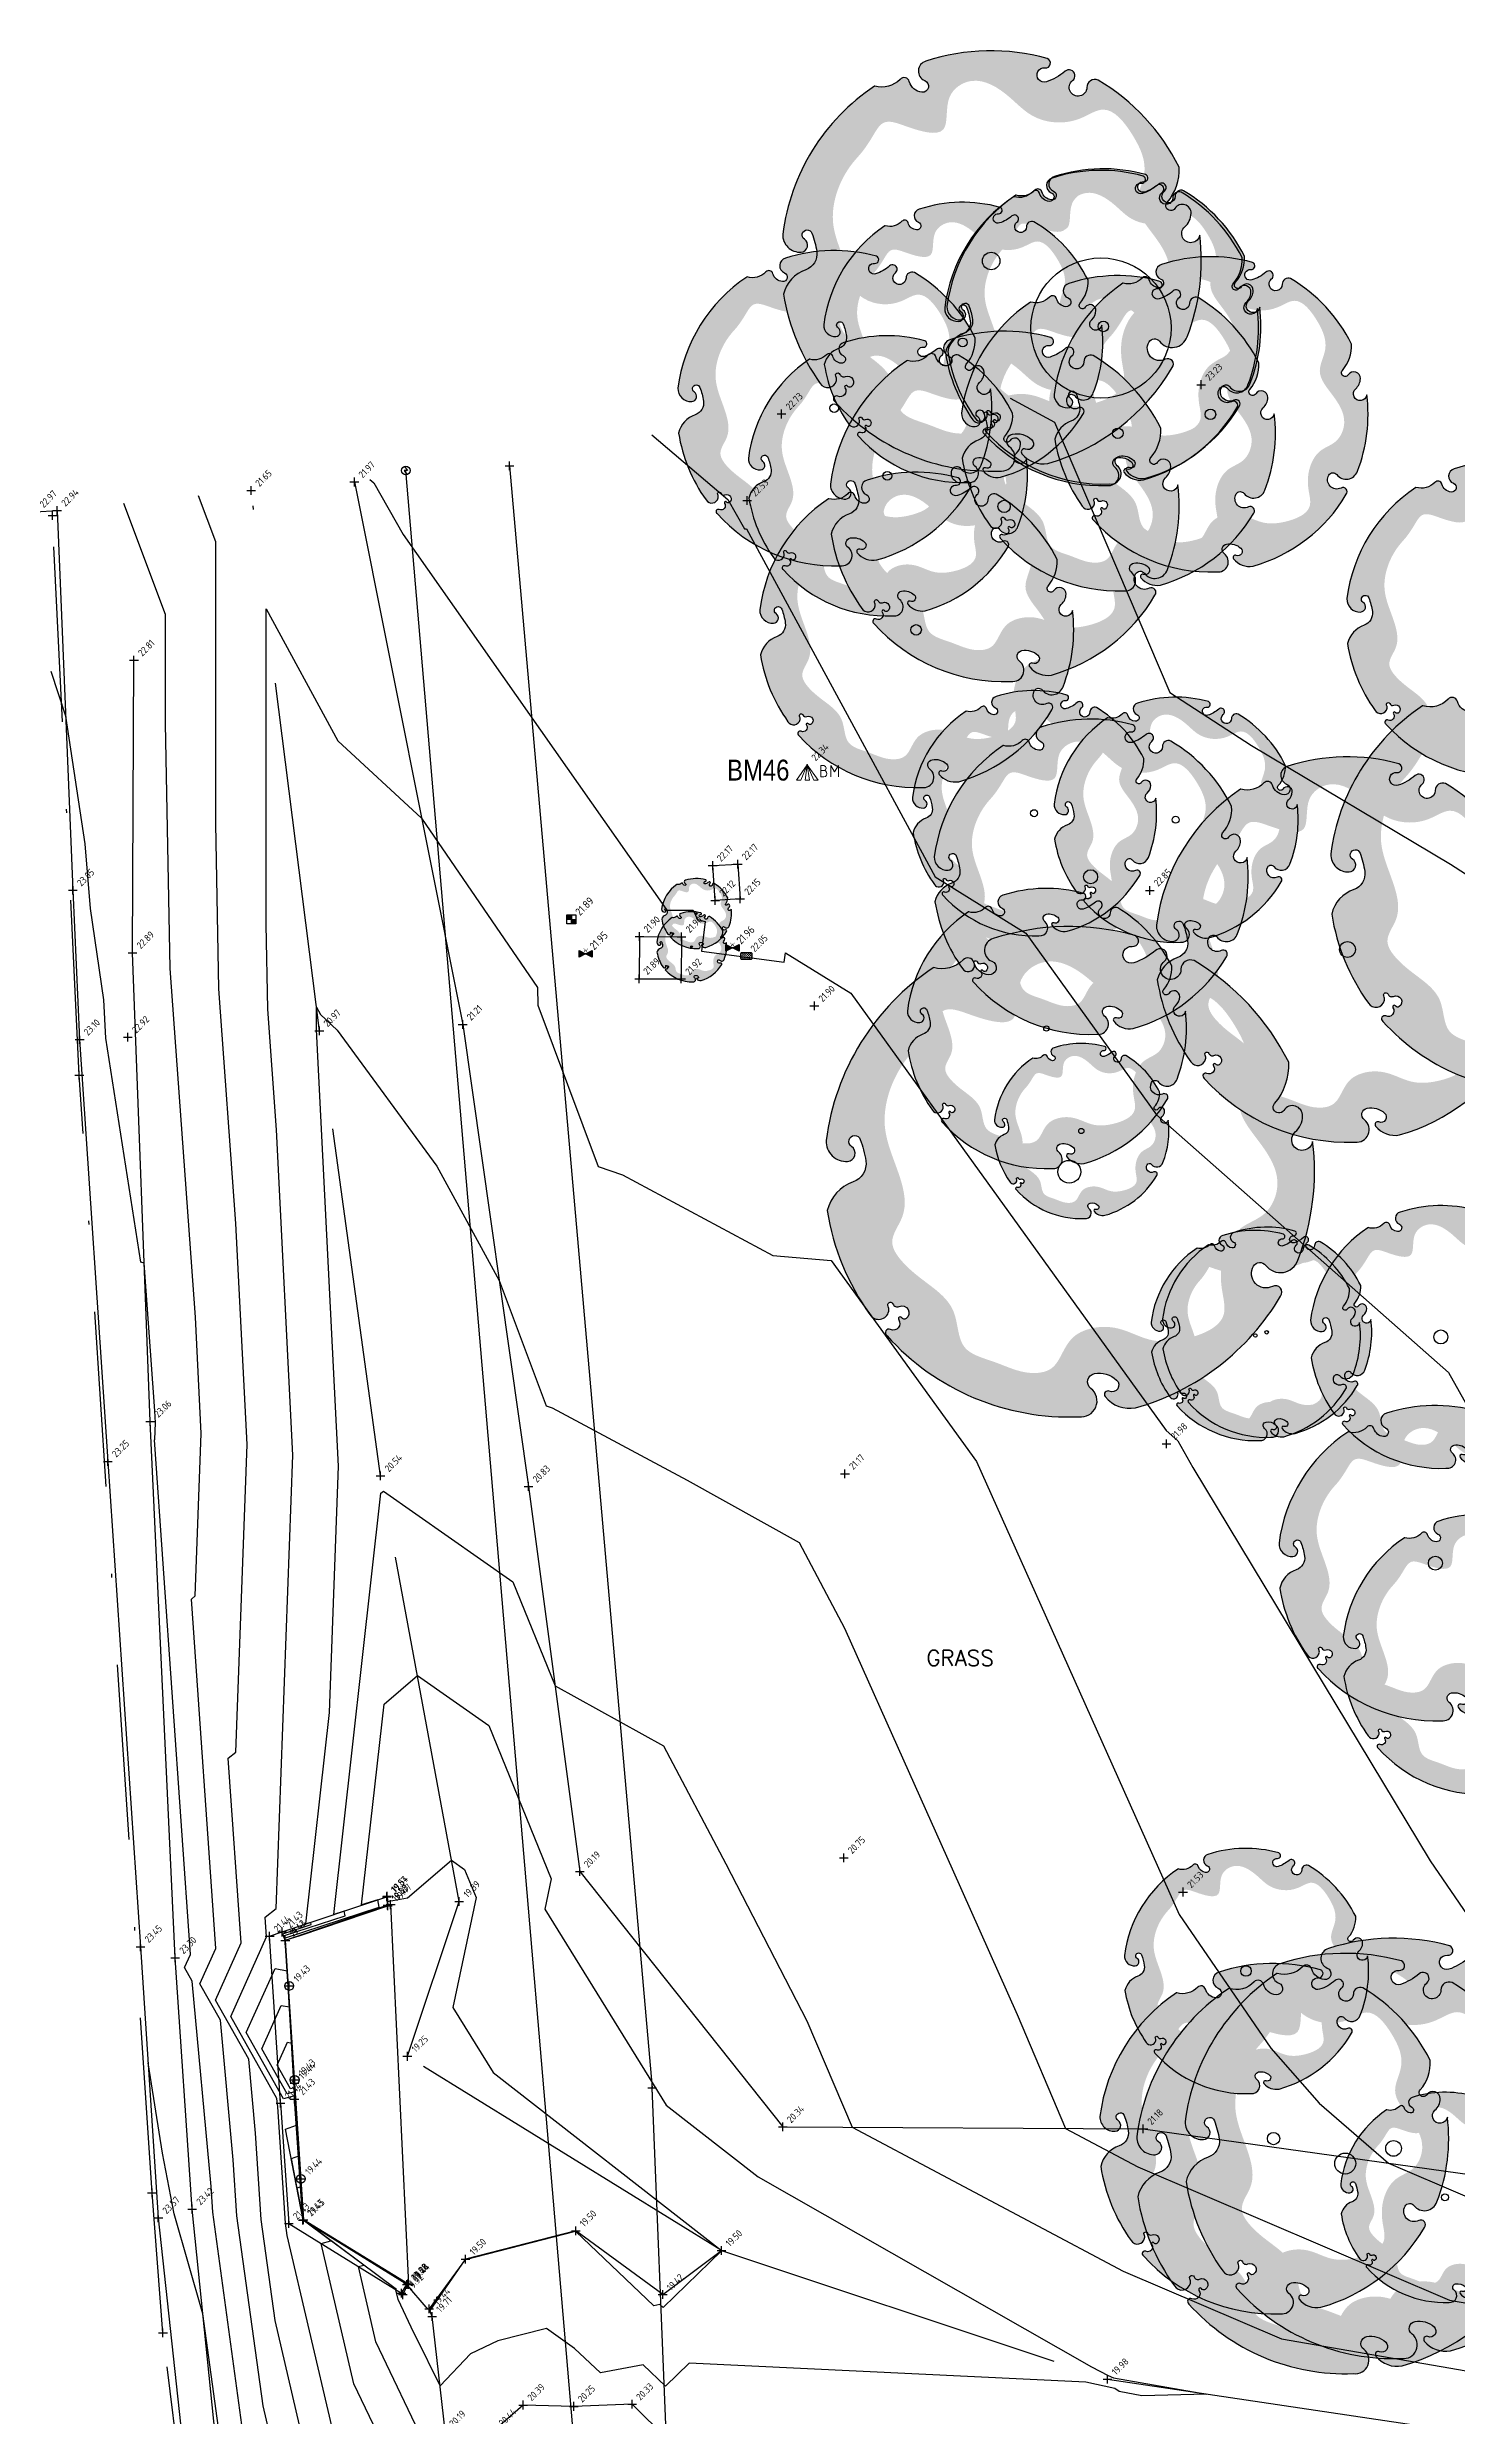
# Model space of a CAD drawing. Header units: metres. Extents: x 245957 to 247358, y 7418632 to 7419642.
# Drawn here: x 246059 to 246099.3, y 7419127.7 to 7419195.3 of the extents above; entities that cross this region are included whole.
import ezdxf
from ezdxf.enums import TextEntityAlignment as Align

# ---------------------------------------------------------------- set-up
doc = ezdxf.new("R2010")
doc.units = ezdxf.units.M
doc.header["$PDSIZE"] = 1
doc.linetypes.add('DASHDOT', pattern=[10, 5, -2.5, 0, -2.5])
doc.linetypes.add('PHANTOM', pattern=[2.5, 1.25, -0.25, 0.25, -0.25, 0.25, -0.25])
for name, color, linetype in [('-TEXT', 7, 'Continuous'), ('017_NAIL-L', 8, 'Continuous'), ('102_TOP_OF_BANK', 37, 'PHANTOM'), ('102_TOP_OF_BANK-L', 37, 'PHANTOM'), ('102_TOP_OF_BANK-S', 37, 'PHANTOM'), ('103_TOE_OF_BATTER', 37, 'DASHDOT'), ('103_TOE_OF_BATTER-L', 37, 'DASHDOT'), ('103_TOE_OF_BATTER-S', 37, 'DASHDOT'), ('104_EXISTING_SURFACE-L', 35, 'Continuous'), ('104_EXISTING_SURFACE-S', 35, 'Continuous'), ('110_GROUND_BREAKLINE', 35, 'Continuous'), ('110_GROUND_BREAKLINE-L', 35, 'Continuous'), ('110_GROUND_BREAKLINE-S', 35, 'Continuous'), ('201_SINGLE_TREE-H', 63, 'Continuous'), ('201_SINGLE_TREE-S', 96, 'Continuous'), ('307_WING_WALL', 84, 'Continuous'), ('307_WING_WALL-L', 84, 'Continuous'), ('307_WING_WALL-S', 84, 'Continuous'), ('321_INVERT_OF_PIPE', 84, 'Continuous'), ('321_INVERT_OF_PIPE-L', 84, 'Continuous'), ('321_INVERT_OF_PIPE-S', 84, 'Continuous'), ('410_PEDESTRIAN_PATH', 32, 'Continuous'), ('410_PEDESTRIAN_PATH-L', 32, 'Continuous'), ('410_PEDESTRIAN_PATH-S', 32, 'Continuous'), ('501_GUARD_RAIL-BARR', 89, 'DASHDOT'), ('501_GUARD_RAIL-BARR-S', 89, 'Continuous'), ('903_FENCE', 24, 'FENCELINE'), ('903_FENCE-S', 24, 'Continuous'), ('COORDS', 2, 'Continuous'), ('EX-BENCHMARK', 7, 'Continuous'), ('EX-BENCHMARK_(SLS)', 8, 'Continuous'), ('Surface_Contours_Major', 4, 'Continuous'), ('Surface_Contours_Minor', 253, 'Continuous')]:
    doc.layers.add(name, color=color, linetype=linetype)
for name, color, linetype, true_color in [('419_EDGE_OF_CONCRETE', 7, 'Continuous', 0xff4100), ('419_EDGE_OF_CONCRETE-L', 7, 'Continuous', 0xff4100), ('419_EDGE_OF_CONCRETE-S', 7, 'Continuous', 0xff4100), ('712_ELEC_POLE_ONLY', 7, 'Continuous', 0xffa500), ('712_ELEC_POLE_ONLY-S', 7, 'Continuous', 0xffa500), ('751_WATER_STOP_VALVE-L', 7, 'Continuous', 0x0041ff), ('751_WATER_STOP_VALVE-S', 7, 'Continuous', 0x0041ff), ('752_FIRE_PLUG', 7, 'Continuous', 0xb30000), ('753_FIRE_HYDRANT-L', 7, 'Continuous', 0xb30000), ('753_FIRE_HYDRANT-S', 7, 'Continuous', 0xb30000), ('759_IRRIGATION-L', 7, 'Continuous', 0x0041ff), ('759_IRRIGATION-S', 7, 'Continuous', 0x0041ff), ('762_UNCLASSIFIED_PIT', 7, 'Continuous', 0xff64ac), ('762_UNCLASSIFIED_PIT-L', 7, 'Continuous', 0xff64ac), ('762_UNCLASSIFIED_PIT-S', 7, 'Continuous', 0xff64ac)]:
    doc.layers.add(name, color=color, linetype=linetype, true_color=true_color)
doc.styles.add('BOLD', font='ARIALN.TTF')
doc.styles.add('ISO', font='iso.shx')
doc.styles.add('ISO2.5', font='isocp.shx', dxfattribs={"height": 2.5})
doc.styles.get("Standard").update_dxf_attribs({"font": 'SIMPLEX.shx'})
doc.linetypes.add('FENCELINE', pattern='A,0.5,-0.2,["/",Standard,S=0.1,R=0,X=0,Y=-0.05],-0.25', length=0.95)

# ---------------------------------------------------------------- blocks, each defined once
blk = doc.blocks.new('CROSS')
at = {"color": 0, "linetype": 'Continuous'}
for p, q in [((-0.5, 0), (0.5, 0)), ((0, -0.5), (0, 0.5))]:
    blk.add_line(p, q, dxfattribs=at)
blk = doc.blocks.new('321')
at = {"layer": '321_INVERT_OF_PIPE', "color": 0, "linetype": 'Continuous'}
for p, q in [((-0.5, 0), (0.5, 0)), ((0, -0.5), (0, 0.5))]:
    blk.add_line(p, q, dxfattribs=at)
blk.add_circle((0, 0), 0.5, dxfattribs=at)
blk = doc.blocks.new('201T')
at = {"layer": '201_SINGLE_TREE-S'}
blk.add_circle((0, 0), 0.5, dxfattribs=at)
blk = doc.blocks.new('201C')
at = {"layer": '201_SINGLE_TREE-H', "transparency": 33554534}
h = blk.add_hatch(color=256, dxfattribs=at)
h.paths.add_polyline_path([(-0.3717, -0.3344, 0.222926), (0.0196, -0.4996, 0.770799), (0.0439, -0.4417, -0.650302), (0.0511, -0.4116, -0.234737), (0.0964, -0.4247, -0.847312), (0.0816, -0.4475, 0.78443), (0.0732, -0.4583, 0.276934), (0.1352, -0.4813, 0.193599), (0.4309, -0.2536, 0.800435), (0.4144, -0.2337, -0.75216), (0.3757, -0.1925, -0.528914), (0.4006, -0.1909, 0.594112), (0.4663, -0.1804, 0.123805), (0.4962, 0.0616, -1.41759), (0.4607, 0.0811, 0.206906), (0.4758, 0.1133, 0.759729), (0.4374, 0.1252, -1.073307), (0.4187, 0.1392, 0.194379), (0.4474, 0.2231, 0.144612), (0.2544, 0.4304, 0.53339), (0.2277, 0.4128, -1.592592), (0.1939, 0.4293, 1.030038), (0.1758, 0.4513, -0.10361), (0.1314, 0.4262, -1.238487), (0.1282, 0.4593, 0.884725), (0.1336, 0.4818, 0.147549), (-0.1551, 0.4753, 0.71725), (-0.1579, 0.4291, -0.864032), (-0.1646, 0.4015, -0.310704), (-0.1946, 0.4266, 0.58143), (-0.2167, 0.4321, -0.281558), (-0.2766, 0.4162), (-0.2775, 0.4159, 0.217121), (-0.4959, 0.0634), (-0.4959, 0.0634, 0.440011), (-0.4522, 0.021, 0.723973), (-0.4442, 0.0516, -1.384648), (-0.4262, 0.0659, -0.051107), (-0.4149, 0.0223, -0.361502), (-0.441, -0.0208, 0.256822), (-0.4937, -0.0791, 0.116166), (-0.4065, -0.2911, 0.67803), (-0.3682, -0.2843, 0.170035), (-0.3696, -0.274, -1.054701), (-0.3596, -0.2696, 0.431903), (-0.3468, -0.2749, -0.910728), (-0.3329, -0.2993, -0.42046), (-0.3418, -0.2976, 1.007885), (-0.3479, -0.3018, -0.766634), (-0.3646, -0.3216, 0.938602), (-0.3717, -0.3344)])
edge = h.paths.add_edge_path(flags=16)
edge.add_spline(control_points=[(-0.3177, 0.2468), (-0.303, 0.2628), (-0.2856, 0.2893), (-0.256, 0.3411), (-0.1928, 0.3155), (-0.0921, 0.286), (-0.1162, 0.3941), (-0.0359, 0.4462), (0.0392, 0.3985), (0.1028, 0.3299), (0.1957, 0.3214), (0.2784, 0.3804), (0.3442, 0.2961), (0.3785, 0.2147), (0.3303, 0.1307), (0.3915, 0.0592), (0.4378, -0.0139), (0.4055, -0.0919), (0.3459, -0.1091), (0.3102, -0.1666), (0.3057, -0.2282), (0.3286, -0.3091), (0.2408, -0.3447), (0.1647, -0.3496), (0.103, -0.3142), (0.0463, -0.3153), (0.0047, -0.3356), (-0.0139, -0.3682), (-0.0327, -0.4069), (-0.0927, -0.4151), (-0.1463, -0.3868), (-0.23, -0.3665), (-0.2245, -0.2773), (-0.2864, -0.2294), (-0.3344, -0.1941), (-0.3737, -0.1409), (-0.3276, -0.0866), (-0.344, -0.0009), (-0.3866, 0.0828), (-0.3665, 0.1796), (-0.3359, 0.2271), (-0.3177, 0.2468)], knot_values=[0, 0, 0, 0, 0.064972, 0.101243, 0.15652, 0.245586, 0.324463, 0.387907, 0.486094, 0.554514, 0.671826, 0.728629, 0.823661, 0.919885, 0.989953, 1.075257, 1.171704, 1.23593, 1.293575, 1.346478, 1.426142, 1.479146, 1.570817, 1.644481, 1.712561, 1.774901, 1.807, 1.846291, 1.885582, 1.928182, 2.007036, 2.074591, 2.151638, 2.226455, 2.293426, 2.340744, 2.397548, 2.47317, 2.587294, 2.673595, 2.754259, 2.754259, 2.754259, 2.754259], degree=3, periodic=0)
at = {"layer": '201_SINGLE_TREE-S'}
blk.add_lwpolyline([(-0.3717, -0.3344, 0.222926), (0.0196, -0.4996, 0.770799), (0.0439, -0.4417, -0.650302), (0.0511, -0.4116, -0.234737), (0.0964, -0.4247, -0.847312), (0.0816, -0.4475, 0.78443), (0.0732, -0.4583, 0.276934), (0.1352, -0.4813, 0.193599), (0.4309, -0.2536, 0.800435), (0.4144, -0.2337, -0.75216), (0.3757, -0.1925, -0.528914), (0.4006, -0.1909, 0.594112), (0.4663, -0.1804, 0.123805), (0.4962, 0.0616, -1.41759), (0.4607, 0.0811, 0.206906), (0.4758, 0.1133, 0.759729), (0.4374, 0.1252, -1.073307), (0.4187, 0.1392, 0.194379), (0.4474, 0.2231, 0.144612), (0.2544, 0.4304, 0.53339), (0.2277, 0.4128, -1.592592), (0.1939, 0.4293, 1.030038), (0.1758, 0.4513, -0.10361), (0.1314, 0.4262, -1.238487), (0.1282, 0.4593, 0.884725), (0.1336, 0.4818, 0.147549), (-0.1551, 0.4753, 0.71725), (-0.1579, 0.4291, -0.864032), (-0.1646, 0.4015, -0.310704), (-0.1946, 0.4266, 0.58143), (-0.2167, 0.4321, -0.281558), (-0.2766, 0.4162), (-0.2775, 0.4159, 0.217121), (-0.4959, 0.0634), (-0.4959, 0.0634, 0.440011), (-0.4522, 0.021, 0.723973), (-0.4442, 0.0516, -1.384648), (-0.4262, 0.0659, -0.051107), (-0.4149, 0.0223, -0.361502), (-0.441, -0.0208, 0.256822), (-0.4937, -0.0791, 0.116166), (-0.4065, -0.2911, 0.67803), (-0.3682, -0.2843, 0.170035), (-0.3696, -0.274, -1.054701), (-0.3596, -0.2696, 0.431903), (-0.3468, -0.2749, -0.910728), (-0.3329, -0.2993, -0.42046), (-0.3418, -0.2976, 1.007885), (-0.3479, -0.3018, -0.766634), (-0.3646, -0.3216, 0.938602), (-0.3717, -0.3344)], format="xyb", dxfattribs=at)
blk = doc.blocks.new('759')
h = blk.add_hatch()
h.set_pattern_fill('SAND', color=0, scale=0.06, style=0)
h.set_pattern_definition([(45, (-190768.8394, -3510126.74395), (-0.24246691527, 0.24246691527), [-0.1143, 0.1143, -0.1143]), (45, (-190768.5971, -3510126.74395), (-0.24246691527, 0.24246691527), [-0.1143, 0.1143, -0.1143]), (135, (-190768.8394, -3510126.74395), (-0.24246691527, -0.24246691527), [0.05715, -0.2286, 0.05715]), (135, (-190768.5971, -3510126.74395), (-0.24246691527, -0.24246691527), [0.05715, -0.2286, 0.05715])])
h.paths.add_polyline_path([(-0.5, -0.4), (0.5, -0.4, 0.414214), (0.62, -0.29), (0.62, 0.29, 0.414214), (0.5, 0.4), (-0.5, 0.4, 0.414214), (-0.62, 0.29), (-0.62, -0.29, 0.414214)])
at = {"color": 0}
blk.add_lwpolyline([(0.5, -0.4), (-0.5, -0.4, -0.414214), (-0.62, -0.29), (-0.62, 0.29, -0.414214), (-0.5, 0.4), (0.5, 0.4, -0.414214), (0.62, 0.29), (0.62, -0.29, -0.414214)], format="xyb", close=True, dxfattribs=at)
blk = doc.blocks.new('751')
at = {"transparency": 33554559}
h = blk.add_hatch(color=0, dxfattribs=at)
h.paths.add_polyline_path([(0, 0), (0.75, -0.38), (0.75, 0.38)])
h.paths.add_polyline_path([(-0.75, -0.38), (0, 0), (-0.75, 0.38)])
at = {"color": 0}
for p, q in [((-0.75, 0.38), (0, 0)), ((-0.75, -0.38), (-0.75, 0.38)), ((0, 0), (-0.75, -0.38)), ((0, 0), (0.75, 0.38)), ((0.75, -0.38), (0, 0)), ((0.75, 0.38), (0.75, -0.38))]:
    blk.add_line(p, q, dxfattribs=at)
at = {"color": 0, "style": 'ISO'}
blk.add_text('W', height=0.4, dxfattribs=at).set_placement((0, 0.4), align=Align.MIDDLE_CENTER)
blk = doc.blocks.new('753')
at = {"layer": '752_FIRE_PLUG', "color": 0}
for points in [[(-0.5, 0.5), (0, 0.5), (0, 0), (-0.5, 0)], [(-0.45, 0.45), (-0.05, 0.45), (-0.05, 0.05), (-0.45, 0.05)], [(-0.4, 0.4), (-0.1, 0.4), (-0.1, 0.1), (-0.4, 0.1)], [(-0.35, 0.35), (-0.15, 0.35), (-0.15, 0.15), (-0.35, 0.15)], [(-0.3, 0.3), (-0.2, 0.3), (-0.2, 0.2), (-0.3, 0.2)], [(0, 0), (0.5, 0), (0.5, -0.5), (0, -0.5)], [(0.05, -0.05), (0.45, -0.05), (0.45, -0.45), (0.05, -0.45)], [(0.1, -0.1), (0.4, -0.1), (0.4, -0.4), (0.1, -0.4)], [(0.15, -0.15), (0.35, -0.15), (0.35, -0.35), (0.15, -0.35)], [(0.2, -0.2), (0.3, -0.2), (0.3, -0.3), (0.2, -0.3)]]:
    blk.add_lwpolyline(points, close=True, dxfattribs=at)
for points in [[(0, -0.5), (-0.5, -0.5), (-0.5, 0)], [(0, 0.5), (0.5, 0.5), (0.5, 0)]]:
    blk.add_lwpolyline(points, dxfattribs=at)
blk = doc.blocks.new('712')
at = {"layer": '712_ELEC_POLE_ONLY-S', "color": 0}
for p, q in [((0.18, 0.01), (-0.19, 0.01)), ((-0.19, 0.01), (0.15, -0.47)), ((-0.15, 0.48), (0.18, 0.01))]:
    blk.add_line(p, q, dxfattribs=at)
blk.add_circle((0, 0.01), 0.5, dxfattribs=at)
blk = doc.blocks.new('G')
at = {"layer": '-TEXT'}
blk.add_text('GRASS', height=0.45, dxfattribs=at).set_placement((0.021, -0.235), align=Align.CENTER)
blk = doc.blocks.new('BM')
at = {"color": 0, "linetype": 'Continuous', "lineweight": 13}
for p, q in [((0, 0), (-0.31, -0.437)), ((-0.186, -0.437), (0, 0)), ((0, 0), (-0.062, -0.437)), ((0, 0), (0.186, -0.437)), ((0.31, -0.437), (0, 0)), ((0, 0), (0.062, -0.437)), ((-0.31, -0.437), (-0.186, -0.437)), ((-0.062, -0.437), (0.062, -0.437)), ((0.186, -0.437), (0.31, -0.437)), ((0.472, -0.017), (0.383, -0.017)), ((0.383, -0.017), (0.383, -0.339)), ((0.472, -0.161), (0.383, -0.161)), ((0.383, -0.161), (0.389, -0.161)), ((0.383, -0.339), (0.472, -0.339)), ((0.383, -0.339), (0.389, -0.339)), ((0.522, -0.039), (0.472, -0.017)), ((0.472, -0.161), (0.522, -0.139)), ((0.516, -0.172), (0.472, -0.161)), ((0.472, -0.339), (0.516, -0.327)), ((0.549, -0.206), (0.516, -0.172)), ((0.516, -0.327), (0.549, -0.294)), ((0.544, -0.089), (0.522, -0.039)), ((0.522, -0.139), (0.544, -0.089)), ((0.56, -0.25), (0.549, -0.206)), ((0.549, -0.294), (0.56, -0.25)), ((0.671, -0.339), (0.671, -0.017)), ((0.671, -0.017), (0.776, -0.194)), ((0.776, -0.194), (0.887, -0.017)), ((0.887, -0.017), (0.887, -0.339))]:
    blk.add_line(p, q, dxfattribs=at)

msp = doc.modelspace()

# ---------------------------------------------------------------- linework, layer by layer
at = {"layer": '102_TOP_OF_BANK', "ltscale": 20}
for p, q in [((246067.756, 7419182.915), (246070.849, 7419167.43)), ((246061.423, 7419169.477), (246061.464, 7419177.826)), ((246061.925, 7419156.098), (246061.423, 7419169.477)), ((246070.849, 7419167.43), (246072.73, 7419154.24)), ((246062.642, 7419140.788), (246061.925, 7419156.098)), ((246072.73, 7419154.24), (246074.192, 7419143.253)), ((246074.192, 7419143.253), (246079.989, 7419135.964)), ((246063.126, 7419133.62), (246062.642, 7419140.788)), ((246079.989, 7419135.964), (246090.281, 7419135.91)), ((246090.281, 7419135.91), (246108.882, 7419133.303)), ((246064.31, 7419122.085), (246063.126, 7419133.62)), ((246072.579, 7419128.025), (246071.762, 7419127.308)), ((246074.022, 7419127.987), (246072.579, 7419128.025)), ((246075.685, 7419128.047), (246074.022, 7419127.987)), ((246076.692, 7419127.055), (246075.685, 7419128.047))]:
    msp.add_line(p, q, dxfattribs=at)
at = {"layer": '103_TOE_OF_BATTER', "ltscale": 2}
for p, q in [((246066.757, 7419167.251), (246064.809, 7419182.671)), ((246068.504, 7419154.546), (246066.757, 7419167.251)), ((246070.751, 7419142.395), (246068.504, 7419154.546)), ((246069.269, 7419137.979), (246070.751, 7419142.395)), ((246078.239, 7419132.433), (246069.269, 7419137.979)), ((246074.076, 7419132.996), (246070.928, 7419132.19)), ((246076.559, 7419131.177), (246074.076, 7419132.996)), ((246070.928, 7419132.19), (246069.892, 7419130.77)), ((246076.559, 7419131.177), (246078.239, 7419132.433)), ((246078.239, 7419132.433), (246089.262, 7419128.763)), ((246069.978, 7419130.555), (246069.892, 7419130.77)), ((246070.346, 7419127.29), (246069.978, 7419130.555)), ((246089.262, 7419128.763), (246115.328, 7419124.875)), ((246101.044, 7419123.015), (246089.262, 7419128.763))]:
    msp.add_line(p, q, dxfattribs=at)
at = {"layer": '110_GROUND_BREAKLINE'}
for p, q in [((246068.712, 7419142.277), (246065.785, 7419141.283)), ((246068.69, 7419142.548), (246068.712, 7419142.277)), ((246065.785, 7419141.283), (246066.044, 7419137.209)), ((246066.044, 7419137.209), (246066.307, 7419133.308)), ((246069.284, 7419131.481), (246066.307, 7419133.308)), ((246069.284, 7419131.481), (246069.138, 7419131.176))]:
    msp.add_line(p, q, dxfattribs=at)
at = {"layer": '307_WING_WALL'}
for p, q in [((246065.695, 7419141.528), (246068.681, 7419142.529)), ((246068.699, 7419142.294), (246065.778, 7419141.285)), ((246068.681, 7419142.529), (246068.699, 7419142.294)), ((246065.337, 7419141.408), (246065.695, 7419141.528)), ((246065.337, 7419141.408), (246065.695, 7419141.528)), ((246065.648, 7419136.638), (246065.337, 7419141.408)), ((246065.778, 7419141.285), (246066.048, 7419136.758)), ((246065.648, 7419136.638), (246065.886, 7419133.205)), ((246066.288, 7419133.301), (246066.048, 7419136.758)), ((246065.886, 7419133.205), (246069.099, 7419131.215)), ((246069.255, 7419131.466), (246066.288, 7419133.301)), ((246069.099, 7419131.215), (246069.255, 7419131.466))]:
    msp.add_line(p, q, dxfattribs=at)
at = {"layer": '410_PEDESTRIAN_PATH'}
for p, q in [((246058.65, 7419182.068), (246059.271, 7419182.103)), ((246059.271, 7419182.103), (246059.721, 7419171.263)), ((246059.721, 7419171.263), (246059.913, 7419167.002)), ((246059.913, 7419167.002), (246060.718, 7419154.961)), ((246060.718, 7419154.961), (246061.647, 7419141.108)), ((246061.647, 7419141.108), (246062.159, 7419133.367)), ((246062.159, 7419133.367), (246063.371, 7419122.104))]:
    msp.add_line(p, q, dxfattribs=at)
at = {"layer": '419_EDGE_OF_CONCRETE'}
msp.add_line((246068.792, 7419142.308), (246069.305, 7419131.464), dxfattribs=at)
at = {"layer": '501_GUARD_RAIL-BARR'}
for p, q in [((246059.903, 7419165.981), (246059.137, 7419181.959)), ((246061.979, 7419134.084), (246059.903, 7419165.981)), ((246062.292, 7419130.088), (246061.979, 7419134.084)), ((246063.028, 7419124.154), (246062.292, 7419130.088))]:
    msp.add_line(p, q, dxfattribs=at)
at = {"layer": '712_ELEC_POLE_ONLY'}
msp.add_line((246076.026, 7419103.561), (246069.225, 7419183.239), dxfattribs=at)
at = {"layer": '762_UNCLASSIFIED_PIT'}
for p, q in [((246077.987, 7419171.965), (246078.701, 7419172.009)), ((246078.057, 7419170.971), (246077.987, 7419171.965)), ((246078.701, 7419172.009), (246078.771, 7419171.014)), ((246078.771, 7419171.014), (246078.057, 7419170.971)), ((246075.897, 7419169.94), (246075.887, 7419168.736)), ((246075.897, 7419169.94), (246077.096, 7419169.934)), ((246077.096, 7419169.934), (246077.086, 7419168.731)), ((246075.887, 7419168.736), (246077.086, 7419168.731))]:
    msp.add_line(p, q, dxfattribs=at)
at = {"layer": '903_FENCE', "ltscale": 20}
for p in [(246072.185, 7419183.373), (246076.669, 7419126.997)]:
    msp.add_line(p, (246076.261, 7419137.076), dxfattribs=at)
at = {"layer": 'COORDS', "color": 7, "linetype": 'Continuous'}
msp.add_point((246080.687, 7419174.838), dxfattribs=at)
at = {"layer": 'Surface_Contours_Major'}
for points, elevation in [([(246086.478, 7419185.311), (246087.749, 7419184.624), (246091.042, 7419176.91), (246093.373, 7419175.397), (246099.055, 7419172.004), (246103.558, 7419169.102), (246108.411, 7419165.543), (246111.824, 7419162.845), (246113.244, 7419162.814), (246126.604, 7419163.187), (246128.023, 7419163.529), (246135.933, 7419161.463), (246138.948, 7419160.677), (246140.054, 7419160.954), (246143.488, 7419160.346), (246148.202, 7419159.737)], 23), ([(246066.48, 7419126.22), (246065.494, 7419130.435), (246065.098, 7419133.323), (246064.934, 7419135.781), (246064.739, 7419137.893), (246063.788, 7419139.582), (246064.525, 7419141.221), (246064.156, 7419146.491), (246064.368, 7419146.657), (246064.691, 7419155.445), (246064.374, 7419161.749), (246063.891, 7419168.446), (246063.802, 7419173.155), (246063.801, 7419181.209), (246063.307, 7419182.516)], 22), ([(246068.199, 7419182.985), (246068.312, 7419182.889), (246069.154, 7419181.419), (246076.675, 7419170.693), (246077.428, 7419170.689), (246077.551, 7419170.423), (246077.774, 7419170.371), (246077.668, 7419169.519), (246080.027, 7419169.205), (246080.07, 7419169.479), (246081.932, 7419168.32), (246090.933, 7419155.837), (246091.265, 7419155.545), (246091.693, 7419154.782), (246098.472, 7419143.555), (246099.653, 7419141.832)], 22), ([(246064.805, 7419125.576), (246063.713, 7419133.531), (246063.664, 7419134.262), (246063.123, 7419140.123), (246062.905, 7419140.511), (246063.074, 7419140.887), (246062.047, 7419155.572), (246062.059, 7419155.581), (246062.077, 7419156.062), (246062.059, 7419156.407), (246061.756, 7419160.617), (246061.662, 7419160.648), (246060.658, 7419167.036), (246060.606, 7419168.136), (246060.218, 7419170.741), (246060.072, 7419172.585), (246059.515, 7419176.23), (246059.102, 7419177.504)], 23), ([(246068.956, 7419126.09), (246067.742, 7419128.627), (246066.805, 7419132.636), (246067.087, 7419132.708), (246066.292, 7419133.302), (246065.794, 7419135.904), (246066.105, 7419136.014), (246066.048, 7419136.854), (246065.736, 7419136.762), (246064.671, 7419138.654), (246065.493, 7419140.482), (246065.835, 7419140.423), (246065.78, 7419141.284), (246065.714, 7419141.475), (246066.52, 7419141.738), (246066.509, 7419141.8), (246066.372, 7419141.758), (246067.046, 7419147.788), (246067.305, 7419154.828), (246066.689, 7419167.091), (246066.675, 7419167.285), (246066.672, 7419167.421), (246066.672, 7419167.928), (246066.787, 7419167.716), (246067.267, 7419167.273), (246070.114, 7419163.389), (246071.891, 7419160.127), (246073.233, 7419156.547), (246073.407, 7419156.488), (246077.255, 7419154.423), (246080.459, 7419152.649), (246081.75, 7419150.198), (246083.606, 7419146.052), (246084.824, 7419143.334), (246086.68, 7419139.168), (246088.063, 7419135.921), (246090.127, 7419134.825), (246099.025, 7419131.022), (246112.4, 7419128.704)], 21)]:
    msp.add_lwpolyline(points, dxfattribs=dict(at, elevation=elevation))
at = {"layer": 'Surface_Contours_Major', "elevation": 20}
msp.add_lwpolyline([(246090.235, 7419128.288), (246089.593, 7419128.408), (246089.467, 7419128.499), (246088.639, 7419128.678), (246077.315, 7419129.219), (246076.644, 7419128.566), (246076, 7419129.172), (246074.781, 7419128.94), (246074.04, 7419129.643), (246073.238, 7419130.209), (246071.854, 7419129.854), (246071.074, 7419129.489), (246070.202, 7419128.574), (246069.508, 7419129.986), (246069.458, 7419130.085), (246069.005, 7419131.033), (246068.939, 7419131.314), (246068.959, 7419131.319), (246066.302, 7419133.306), (246066.126, 7419134.227), (246066.236, 7419134.266), (246066.046, 7419137.082), (246065.934, 7419137.049), (246065.554, 7419137.725), (246065.848, 7419138.379), (246065.97, 7419138.358), (246065.783, 7419141.283), (246065.76, 7419141.352), (246068.461, 7419142.232), (246068.425, 7419142.442), (246067.964, 7419142.3), (246068.605, 7419148.034), (246069.559, 7419148.844), (246071.591, 7419147.419), (246073.373, 7419143.048), (246073.19, 7419142.178), (246076.658, 7419136.589), (246079.285, 7419134.542), (246088.802, 7419129.12), (246089.277, 7419128.868), (246089.431, 7419128.802), (246092.095, 7419128.34)], close=True, dxfattribs=at)
at = {"layer": 'Surface_Contours_Minor'}
for points, elevation in [([(246076.245, 7419184.266), (246078.417, 7419182.412), (246078.896, 7419181.575), (246078.951, 7419181.579), (246084.335, 7419171.648), (246086.924, 7419170.037), (246090.66, 7419164.856), (246098.994, 7419157.499), (246103.086, 7419150.213)], 22.5), ([(246065.849, 7419125.017), (246065.15, 7419128.005), (246064.405, 7419133.427), (246064.299, 7419135.022), (246063.931, 7419139.008), (246063.347, 7419140.047), (246063.8, 7419141.054), (246063.102, 7419151.032), (246063.213, 7419151.119), (246063.384, 7419155.754), (246063.217, 7419159.078), (246062.499, 7419169.027), (246062.367, 7419176.022), (246062.367, 7419179.132), (246061.171, 7419182.297)], 22.5), ([(246067.111, 7419127.423), (246065.839, 7419132.865), (246065.79, 7419133.219), (246065.568, 7419136.541), (246065.547, 7419136.778), (246064.229, 7419139.118), (246065.25, 7419141.387), (246065.211, 7419141.951), (246065.522, 7419142.195), (246065.998, 7419155.137), (246065.531, 7419164.42), (246065.283, 7419167.866), (246065.237, 7419170.288), (246065.236, 7419179.298), (246067.286, 7419175.53), (246069.672, 7419173.324), (246072.982, 7419168.49), (246072.992, 7419167.985), (246074.72, 7419163.376), (246075.407, 7419163.141), (246079.701, 7419160.838), (246081.366, 7419160.696), (246085.518, 7419154.957), (246087.353, 7419150.857), (246091.004, 7419142.709), (246091.308, 7419142.028), (246093.924, 7419138.211), (246095.302, 7419136.638), (246097.277, 7419134.929), (246103.823, 7419132.132)], 21.5), ([(246069.81, 7419126.827), (246068.373, 7419129.83), (246067.872, 7419131.975), (246068.023, 7419132.014), (246066.297, 7419133.304), (246065.96, 7419135.066), (246066.17, 7419135.14), (246066.047, 7419136.968), (246065.835, 7419136.906), (246065.112, 7419138.19), (246065.67, 7419139.43), (246065.902, 7419139.39), (246065.782, 7419141.284), (246065.737, 7419141.413), (246067.491, 7419141.985), (246067.467, 7419142.121), (246067.168, 7419142.029), (246068.512, 7419154.05), (246068.585, 7419154.111), (246072.277, 7419151.523), (246073.487, 7419148.553), (246076.584, 7419146.838), (246078.358, 7419143.47), (246080.676, 7419138.993), (246081.97, 7419135.953), (246089.702, 7419131.846), (246094.228, 7419129.912), (246114.111, 7419126.466)], 20.5), ([(246064.461, 7419123.146), (246063.434, 7419130.625), (246062.612, 7419133.484), (246062.28, 7419135.218), (246061.867, 7419137.796)], 23.5)]:
    msp.add_lwpolyline(points, dxfattribs=dict(at, elevation=elevation))
at = {"layer": 'Surface_Contours_Minor', "elevation": 19.5}
msp.add_lwpolyline([(246078.238, 7419132.428), (246076.572, 7419130.805), (246076.48, 7419130.891), (246076.307, 7419130.859), (246074.076, 7419132.976), (246074.072, 7419132.979), (246070.934, 7419132.174), (246070.914, 7419132.165), (246069.911, 7419130.724), (246069.802, 7419130.818), (246069.285, 7419131.429), (246069.233, 7419131.374), (246069.274, 7419131.475), (246066.636, 7419133.103), (246066.592, 7419133.094), (246066.307, 7419133.308), (246066.292, 7419133.389), (246066.301, 7419133.392), (246066.045, 7419137.196), (246066.034, 7419137.193), (246065.995, 7419137.261), (246066.025, 7419137.327), (246066.037, 7419137.325), (246065.785, 7419141.282), (246065.783, 7419141.29), (246066.212, 7419141.43), (246068.711, 7419142.278), (246068.71, 7419142.296), (246068.703, 7419142.387), (246068.748, 7419142.411), (246069.271, 7419142.504), (246070.533, 7419143.576), (246070.905, 7419143.315), (246071.232, 7419142.514), (246070.571, 7419139.373), (246071.722, 7419137.518), (246078.241, 7419132.436), (246078.258, 7419132.427)], close=True, dxfattribs=at)

# ---------------------------------------------------------------- block references
at = {"layer": '-TEXT'}
msp.add_blockref('G', (246085.029, 7419149.357), dxfattribs=at)
at = {"layer": '102_TOP_OF_BANK-S', "xscale": 0.25, "yscale": 0.25, "zscale": 0.25}
for p in [(246067.756, 7419182.915), (246061.464, 7419177.826), (246061.423, 7419169.477), (246061.29, 7419167.066), (246070.849, 7419167.43), (246061.925, 7419156.098), (246072.73, 7419154.24), (246074.192, 7419143.253), (246062.642, 7419140.788), (246079.989, 7419135.964), (246090.281, 7419135.91), (246063.126, 7419133.62), (246072.579, 7419128.025), (246074.022, 7419127.987), (246075.685, 7419128.047)]:
    msp.add_blockref('CROSS', p, dxfattribs=at)
at = {"layer": '103_TOE_OF_BATTER-S', "xscale": 0.25, "yscale": 0.25, "zscale": 0.25}
for p in [(246064.809, 7419182.671), (246066.757, 7419167.251), (246068.504, 7419154.546), (246070.751, 7419142.395), (246069.269, 7419137.979), (246074.076, 7419132.996), (246078.239, 7419132.433), (246070.928, 7419132.19), (246076.559, 7419131.177), (246069.892, 7419130.77), (246069.978, 7419130.555), (246089.262, 7419128.763)]:
    msp.add_blockref('CROSS', p, dxfattribs=at)
at = {"layer": '104_EXISTING_SURFACE-S', "xscale": 0.25, "yscale": 0.25, "zscale": 0.25}
for p in [(246091.935, 7419185.692), (246079.954, 7419184.857), (246078.972, 7419182.386), (246090.466, 7419171.257), (246080.89, 7419167.962), (246090.944, 7419155.464), (246081.764, 7419154.607), (246081.729, 7419143.647), (246091.415, 7419142.668)]:
    msp.add_blockref('CROSS', p, dxfattribs=at)
at = {"layer": '110_GROUND_BREAKLINE-S', "xscale": 0.25, "yscale": 0.25, "zscale": 0.25}
for p in [(246068.69, 7419142.548), (246068.712, 7419142.277), (246065.785, 7419141.283), (246066.044, 7419137.209), (246066.307, 7419133.308), (246069.138, 7419131.176), (246069.284, 7419131.481)]:
    msp.add_blockref('CROSS', p, dxfattribs=at)
at = {"layer": '201_SINGLE_TREE-S'}
for name, p, xscale, yscale, zscale in [('201C', (246085.936, 7419189.223), 12, 12, 12), ('201C', (246089.073, 7419187.311), 9, 9, 9), ('201C', (246089.139, 7419187.355), 9, 9, 9), ('201C', (246085.123, 7419186.899), 8, 8, 8), ('201C', (246081.457, 7419185.022), 9, 9, 9), ('201T', (246085.936, 7419189.223), 0.5, 0.5, 0.5), ('201T', (246089.073, 7419187.311), 4, 4, 4), ('201C', (246092.198, 7419184.846), 9, 9, 9), ('201C', (246089.554, 7419184.306), 9, 9, 9), ('201C', (246086.306, 7419182.219), 10, 10, 10), ('201T', (246089.139, 7419187.355), 0.3, 0.3, 0.3), ('201C', (246082.972, 7419183.091), 8, 8, 8), ('201T', (246085.123, 7419186.899), 0.25, 0.25, 0.25), ('201T', (246081.457, 7419185.022), 0.25, 0.25, 0.25), ('201T', (246092.198, 7419184.846), 0.3, 0.3, 0.3), ('201T', (246089.554, 7419184.306), 0.3, 0.3, 0.3), ('201C', (246083.794, 7419178.693), 9, 9, 9), ('201T', (246082.972, 7419183.091), 0.25, 0.25, 0.25), ('201C', (246100.555, 7419179.015), 9, 9, 9), ('201T', (246086.306, 7419182.219), 0.35, 0.35, 0.35), ('201T', (246083.794, 7419178.693), 0.3, 0.3, 0.3), ('201C', (246101.584, 7419171.532), 12, 12, 12), ('201C', (246087.162, 7419173.462), 7, 7, 7), ('201C', (246091.204, 7419173.274), 7, 7, 7), ('201C', (246088.777, 7419171.647), 9, 9, 9), ('201C', (246096.11, 7419169.571), 11, 11, 11), ('201T', (246087.162, 7419173.462), 0.2, 0.2, 0.2), ('201T', (246091.204, 7419173.274), 0.2, 0.2, 0.2), ('201T', (246088.777, 7419171.647), 0.4, 0.4, 0.4), ('201C', (246077.521, 7419170.595), 2, 2, 2), ('201C', (246087.514, 7419167.316), 8, 8, 8), ('201C', (246077.384, 7419169.65), 2, 2, 2), ('201T', (246077.521, 7419170.595), 0.05, 0.05, 0.05), ('201T', (246077.384, 7419169.65), 0.05, 0.05, 0.05), ('201C', (246088.168, 7419163.227), 14, 14, 14), ('201T', (246096.11, 7419169.571), 0.45, 0.45, 0.45), ('201T', (246087.514, 7419167.316), 0.15, 0.15, 0.15), ('201C', (246088.511, 7419164.39), 5, 5, 5), ('201T', (246088.511, 7419164.39), 0.15, 0.15, 0.15), ('201T', (246088.168, 7419163.227), 0.65, 0.65, 0.65), ('201C', (246098.776, 7419158.511), 7.5, 7.5, 7.5), ('201C', (246093.48, 7419158.553), 6, 6, 6), ('201C', (246093.804, 7419158.645), 6, 6, 6), ('201T', (246093.48, 7419158.553), 0.1, 0.1, 0.1), ('201T', (246093.804, 7419158.645), 0.1, 0.1, 0.1), ('201T', (246098.776, 7419158.511), 0.4, 0.4, 0.4), ('201C', (246098.619, 7419152.054), 9, 9, 9), ('201C', (246099.956, 7419149.453), 8, 8, 8), ('201T', (246098.619, 7419152.054), 0.4, 0.4, 0.4), ('201C', (246093.213, 7419140.413), 7, 7, 7), ('201C', (246097.426, 7419135.35), 12, 12, 12), ('201C', (246094.001, 7419135.629), 10, 10, 10), ('201C', (246096.046, 7419134.918), 12, 12, 12), ('201T', (246093.213, 7419140.413), 0.3, 0.3, 0.3), ('201C', (246098.892, 7419133.954), 6, 6, 6), ('201T', (246094.001, 7419135.629), 0.35, 0.35, 0.35), ('201T', (246096.046, 7419134.918), 0.6, 0.6, 0.6), ('201T', (246097.426, 7419135.35), 0.45, 0.45, 0.45), ('201T', (246098.892, 7419133.954), 0.2, 0.2, 0.2)]:
    msp.add_blockref(name, p, dxfattribs=dict(at, xscale=xscale, yscale=yscale, zscale=zscale))
at = {"layer": '307_WING_WALL-S', "xscale": 0.25, "yscale": 0.25, "zscale": 0.25}
for p in [(246068.681, 7419142.529), (246068.699, 7419142.294), (246065.337, 7419141.408), (246065.695, 7419141.528), (246065.778, 7419141.285), (246065.648, 7419136.638), (246066.048, 7419136.758), (246065.886, 7419133.205), (246066.288, 7419133.301), (246069.099, 7419131.215), (246069.255, 7419131.466)]:
    msp.add_blockref('CROSS', p, dxfattribs=at)
at = {"layer": '321_INVERT_OF_PIPE-S', "xscale": 0.25, "yscale": 0.25, "zscale": 0.25}
for p in [(246065.897, 7419139.987), (246066.052, 7419137.304), (246066.231, 7419134.48)]:
    msp.add_blockref('321', p, dxfattribs=at)
at = {"layer": '410_PEDESTRIAN_PATH-S', "xscale": 0.25, "yscale": 0.25, "zscale": 0.25}
for p in [(246059.271, 7419182.103), (246059.721, 7419171.263), (246059.913, 7419167.002), (246060.718, 7419154.961), (246061.647, 7419141.108), (246062.159, 7419133.367)]:
    msp.add_blockref('CROSS', p, dxfattribs=at)
at = {"layer": '419_EDGE_OF_CONCRETE-S', "xscale": 0.25, "yscale": 0.25, "zscale": 0.25}
for p in [(246068.792, 7419142.308), (246069.305, 7419131.464)]:
    msp.add_blockref('CROSS', p, dxfattribs=at)
at = {"layer": '501_GUARD_RAIL-BARR-S', "xscale": 0.25, "yscale": 0.25, "zscale": 0.25}
for p in [(246059.137, 7419181.959), (246059.903, 7419165.981), (246061.979, 7419134.084), (246062.292, 7419130.088)]:
    msp.add_blockref('CROSS', p, dxfattribs=at)
at = {"layer": '712_ELEC_POLE_ONLY-S', "xscale": 0.25, "yscale": 0.25, "zscale": 0.25}
msp.add_blockref('712', (246069.225, 7419183.239), dxfattribs=at)
at = {"layer": '751_WATER_STOP_VALVE-S', "xscale": 0.25, "yscale": 0.25, "zscale": 0.25}
for p in [(246078.551, 7419169.615), (246074.358, 7419169.451)]:
    msp.add_blockref('751', p, dxfattribs=at)
at = {"layer": '753_FIRE_HYDRANT-S', "xscale": 0.25, "yscale": 0.25, "zscale": 0.25}
msp.add_blockref('753', (246073.952, 7419170.431), dxfattribs=at)
at = {"layer": '759_IRRIGATION-S', "xscale": 0.25, "yscale": 0.25, "zscale": 0.25}
msp.add_blockref('759', (246078.949, 7419169.387), dxfattribs=at)
at = {"layer": '762_UNCLASSIFIED_PIT-S', "xscale": 0.25, "yscale": 0.25, "zscale": 0.25}
for p in [(246077.987, 7419171.965), (246078.701, 7419172.009), (246078.057, 7419170.971), (246078.771, 7419171.014), (246075.897, 7419169.94), (246077.096, 7419169.934), (246075.887, 7419168.736), (246077.086, 7419168.731)]:
    msp.add_blockref('CROSS', p, dxfattribs=at)
at = {"layer": '903_FENCE-S', "xscale": 0.25, "yscale": 0.25, "zscale": 0.25}
for p in [(246072.185, 7419183.373), (246076.261, 7419137.076)]:
    msp.add_blockref('CROSS', p, dxfattribs=at)
at = {"layer": 'EX-BENCHMARK_(SLS)'}
msp.add_blockref('BM', (246080.687, 7419174.838), dxfattribs=at)

# ---------------------------------------------------------------- texts
at = {"layer": '017_NAIL-L', "style": 'ISO2.5'}
msp.add_text('22.34', height=0.2, rotation=45, dxfattribs=at).set_placement((246080.855, 7419175.005), align=Align.MIDDLE_LEFT)
at = {"layer": '102_TOP_OF_BANK-L', "style": 'ISO2.5'}
for s, p in [('21.97', (246067.923, 7419183.083)), ('22.81', (246061.631, 7419177.993)), ('22.89', (246061.59, 7419169.644)), ('22.92', (246061.458, 7419167.233)), ('21.21', (246071.017, 7419167.598)), ('23.06', (246062.092, 7419156.266)), ('20.83', (246072.898, 7419154.407)), ('20.19', (246074.359, 7419143.42)), ('23.30', (246062.809, 7419140.955)), ('20.34', (246080.156, 7419136.131)), ('21.18', (246090.448, 7419136.078)), ('23.42', (246063.294, 7419133.787)), ('20.39', (246072.747, 7419128.192)), ('20.25', (246074.189, 7419128.155)), ('20.33', (246075.852, 7419128.214)), ('20.44', (246071.93, 7419127.475))]:
    msp.add_text(s, height=0.2, rotation=45, dxfattribs=at).set_placement(p, align=Align.MIDDLE_LEFT)
at = {"layer": '103_TOE_OF_BATTER-L', "style": 'ISO2.5'}
for s, p in [('21.65', (246064.977, 7419182.838)), ('20.97', (246066.924, 7419167.418)), ('20.54', (246068.672, 7419154.713)), ('19.39', (246070.918, 7419142.562)), ('19.25', (246069.437, 7419138.147)), ('19.50', (246074.243, 7419133.164)), ('19.50', (246071.095, 7419132.357)), ('19.50', (246078.406, 7419132.601)), ('19.44', (246070.059, 7419130.937)), ('19.71', (246070.145, 7419130.722)), ('19.42', (246076.727, 7419131.344)), ('19.98', (246089.429, 7419128.931)), ('20.19', (246070.513, 7419127.457))]:
    msp.add_text(s, height=0.2, rotation=45, dxfattribs=at).set_placement(p, align=Align.MIDDLE_LEFT)
at = {"layer": '104_EXISTING_SURFACE-L', "style": 'ISO2.5'}
for s, p in [('23.23', (246092.103, 7419185.859)), ('22.73', (246080.121, 7419185.025)), ('22.53', (246079.139, 7419182.554)), ('22.85', (246090.633, 7419171.424)), ('21.90', (246081.057, 7419168.129)), ('21.98', (246091.112, 7419155.632)), ('21.17', (246081.931, 7419154.775)), ('20.75', (246081.897, 7419143.814)), ('21.53', (246091.582, 7419142.836))]:
    msp.add_text(s, height=0.2, rotation=45, dxfattribs=at).set_placement(p, align=Align.MIDDLE_LEFT)
at = {"layer": '110_GROUND_BREAKLINE-L', "style": 'ISO2.5'}
for s, p in [('19.54', (246068.857, 7419142.715)), ('19.47', (246068.879, 7419142.444)), ('19.44', (246065.952, 7419141.45)), ('19.44', (246066.212, 7419137.377)), ('19.45', (246066.475, 7419133.476)), ('19.28', (246069.451, 7419131.648)), ('19.92', (246069.305, 7419131.343))]:
    msp.add_text(s, height=0.2, rotation=45, dxfattribs=at).set_placement(p, align=Align.MIDDLE_LEFT)
at = {"layer": '307_WING_WALL-L', "style": 'ISO2.5'}
for s, p in [('19.87', (246068.848, 7419142.696)), ('19.88', (246068.867, 7419142.461)), ('21.44', (246065.504, 7419141.575)), ('21.43', (246065.862, 7419141.695)), ('21.42', (246065.945, 7419141.453)), ('21.44', (246065.816, 7419136.805)), ('21.43', (246066.216, 7419136.925)), ('21.43', (246066.455, 7419133.469)), ('21.43', (246066.054, 7419133.372)), ('19.92', (246069.266, 7419131.382)), ('19.88', (246069.422, 7419131.633))]:
    msp.add_text(s, height=0.2, rotation=45, dxfattribs=at).set_placement(p, align=Align.MIDDLE_LEFT)
at = {"layer": '321_INVERT_OF_PIPE-L', "style": 'ISO2.5'}
for s, p in [('19.43', (246066.064, 7419140.154)), ('19.43', (246066.219, 7419137.472)), ('19.44', (246066.399, 7419134.647))]:
    msp.add_text(s, height=0.2, rotation=45, dxfattribs=at).set_placement(p, align=Align.MIDDLE_LEFT)
at = {"layer": '410_PEDESTRIAN_PATH-L', "style": 'ISO2.5'}
for s, p in [('22.97', (246058.817, 7419182.236)), ('22.94', (246059.438, 7419182.27)), ('23.05', (246059.888, 7419171.43)), ('23.10', (246060.08, 7419167.17)), ('23.25', (246060.886, 7419155.129)), ('23.45', (246061.815, 7419141.275)), ('23.57', (246062.326, 7419133.534))]:
    msp.add_text(s, height=0.2, rotation=45, dxfattribs=at).set_placement(p, align=Align.MIDDLE_LEFT)
at = {"layer": '419_EDGE_OF_CONCRETE-L', "style": 'ISO2.5'}
for s, p in [('19.47', (246068.96, 7419142.475)), ('19.44', (246069.472, 7419131.632))]:
    msp.add_text(s, height=0.2, rotation=45, dxfattribs=at).set_placement(p, align=Align.MIDDLE_LEFT)
at = {"layer": '751_WATER_STOP_VALVE-L', "style": 'ISO2.5'}
for s, p in [('21.95', (246074.526, 7419169.619)), ('21.96', (246078.719, 7419169.782))]:
    msp.add_text(s, height=0.22, rotation=45, dxfattribs=at).set_placement(p, align=Align.MIDDLE_LEFT)
at = {"layer": '753_FIRE_HYDRANT-L', "style": 'ISO2.5'}
msp.add_text('21.89', height=0.22, rotation=45, dxfattribs=at).set_placement((246074.119, 7419170.598), align=Align.MIDDLE_LEFT)
at = {"layer": '759_IRRIGATION-L', "style": 'ISO2.5'}
msp.add_text('22.05', height=0.2, rotation=45, dxfattribs=at).set_placement((246079.116, 7419169.555), align=Align.MIDDLE_LEFT)
at = {"layer": '762_UNCLASSIFIED_PIT-L', "style": 'ISO2.5'}
for s, p in [('22.17', (246078.155, 7419172.132)), ('22.17', (246078.869, 7419172.176)), ('22.12', (246078.224, 7419171.138)), ('22.15', (246078.938, 7419171.181)), ('21.90', (246076.064, 7419170.107)), ('21.90', (246077.264, 7419170.102)), ('21.89', (246076.054, 7419168.904)), ('21.92', (246077.253, 7419168.898))]:
    msp.add_text(s, height=0.2, rotation=45, dxfattribs=at).set_placement(p, align=Align.MIDDLE_LEFT)
at = {"layer": 'EX-BENCHMARK', "color": 2, "style": 'BOLD'}
msp.add_text('BM46', height=0.595, dxfattribs=at).set_placement((246079.288, 7419174.691), align=Align.MIDDLE)

doc.saveas('drawing.dxf')
